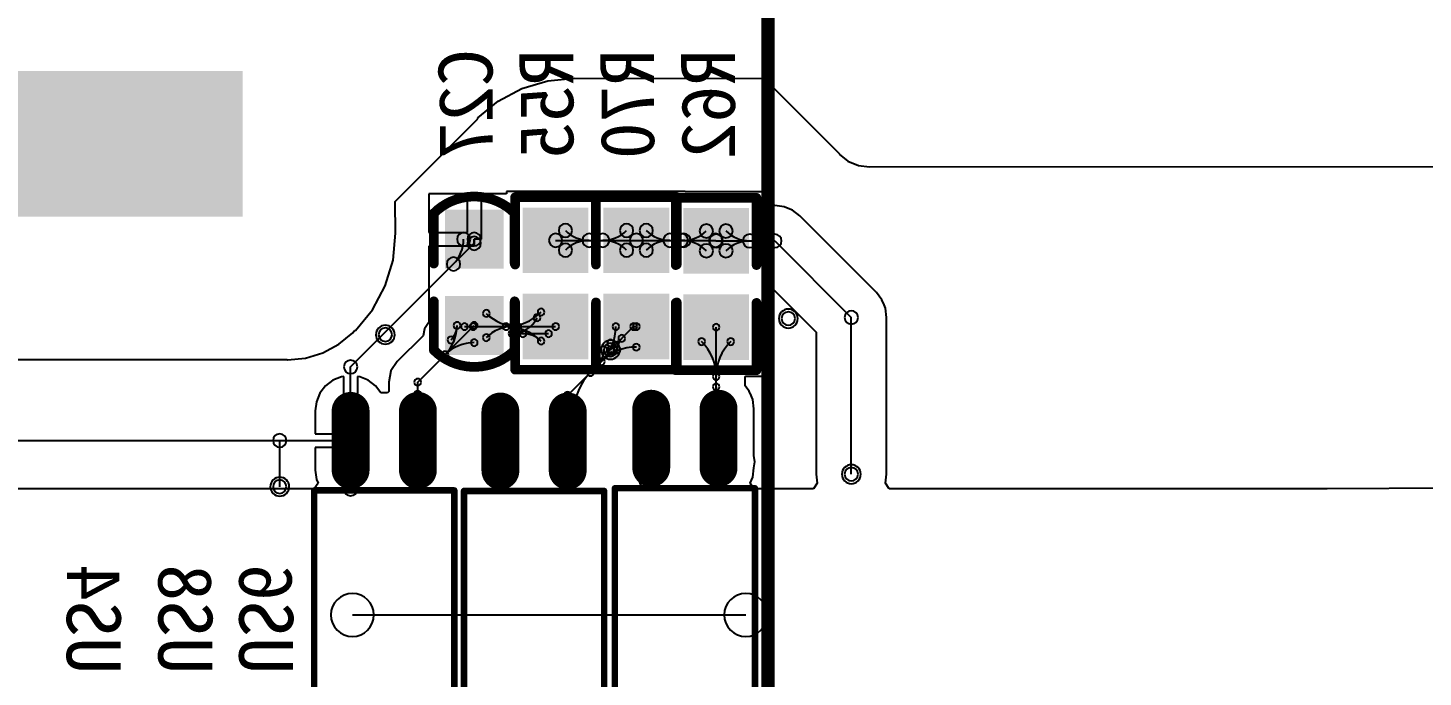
# Model space of a CAD drawing. Header units: inches. Extents: x 32166 to 66782, y 2386 to 7162.
# Drawn here: x 33496.3 to 33612.8, y 2953.4 to 3007.6 of the extents above; entities that cross this region are included whole.
import ezdxf

# ---------------------------------------------------------------- set-up
doc = ezdxf.new("R2010")
doc.units = ezdxf.units.IN
doc.header["$LTSCALE"] = 0.64311
doc.header["$MEASUREMENT"] = 0
for name, color, linetype in [('BOTTOMLAYER', 5, 'CONTINUOUS'), ('BOTTOMOVERLAY', 54, 'CONTINUOUS'), ('BOTTOMPASTE', 16, 'CONTINUOUS'), ('BOTTOMSOLDER', 6, 'CONTINUOUS'), ('KEEPOUTLAYER', 6, 'CONTINUOUS'), ('MULTILAYER', 9, 'CONTINUOUS')]:
    doc.layers.add(name, color=color, linetype=linetype)
doc.styles.get("Standard").update_dxf_attribs({"font": 'txt', "width": 0.8})

msp = doc.modelspace()

# ---------------------------------------------------------------- linework, layer by layer
at = {"layer": 'BOTTOMLAYER'}
for p, q in [((33537.57, 3002.51), (33539.72, 3003.16)), ((33539.72, 3003.16), (33541.96, 3003.38)), ((33541.96, 3003.38), (33557.79, 3003.33)), ((33557.79, 3003.33), (33564.08, 2997.04)), ((33535.58, 3001.45), (33537.57, 3002.51)), ((33533.88, 3000.06), (33535.58, 3001.45)), ((33526.97, 2993.07), (33533.88, 2999.98)), ((33533.88, 2999.98), (33533.88, 3000.06)), ((33533.88, 2999.98), (33533.88, 2999.98)), ((33564.08, 2997.04), (33564.06, 2997.02)), ((33564.06, 2997.02), (33564.8, 2996.45)), ((33564.8, 2996.45), (33565.68, 2996.09)), ((33565.68, 2996.09), (33566.61, 2995.96)), ((33566.61, 2995.96), (33622.04, 2995.99)), ((33533.01, 2993.72), (33529.78, 2993.72)), ((33529.78, 2993.72), (33529.78, 2990.49)), ((33533.01, 2990.49), (33533.01, 2993.72)), ((33536.29, 2993.72), (33534.15, 2993.72)), ((33534.15, 2993.72), (33534.15, 2989.92)), ((33551.21, 2993.92), (33536.29, 2993.92)), ((33536.29, 2993.92), (33536.29, 2993.72)), ((33551.21, 2993.87), (33551.21, 2993.92)), ((33557.87, 2993.87), (33551.21, 2993.87)), ((33557.87, 2992.73), (33557.87, 2993.87)), ((33527.02, 2990.42), (33526.97, 2993.07)), ((33558.69, 2992.73), (33557.87, 2992.73)), ((33559.46, 2992.63), (33558.69, 2992.73)), ((33559.81, 2992.49), (33559.46, 2992.63)), ((33560.17, 2992.34), (33559.81, 2992.49)), ((33560.78, 2991.87), (33560.17, 2992.34)), ((33567.17, 2985.48), (33560.78, 2991.87)), ((33526.8, 2988.18), (33527.02, 2990.42)), ((33529.78, 2990.49), (33533.01, 2990.49)), ((33523.26, 2979.26), (33533.58, 2989.58)), ((33533.58, 2989.35), (33529.78, 2989.35)), ((33529.78, 2989.35), (33529.78, 2986.12)), ((33534.15, 2989.92), (33533.58, 2989.92)), ((33533.58, 2989.92), (33533.58, 2989.35)), ((33533.58, 2989.58), (33533.58, 2989.92)), ((33540.38, 2989.83), (33547.13, 2989.83)), ((33547.13, 2989.83), (33553.74, 2989.83)), ((33553.74, 2989.83), (33553.79, 2989.78)), ((33553.79, 2989.78), (33558.69, 2989.78)), ((33558.69, 2989.78), (33565.08, 2983.39)), ((33526.15, 2986.03), (33526.8, 2988.18)), ((33525.09, 2984.04), (33526.15, 2986.03)), ((33529.78, 2986.12), (33529.78, 2983)), ((33557.87, 2985.68), (33558.4, 2985.9)), ((33557.87, 2978.5), (33557.87, 2985.68)), ((33558.4, 2985.9), (33562.13, 2982.17)), ((33567.64, 2984.87), (33567.17, 2985.48)), ((33567.81, 2984.45), (33567.64, 2984.87)), ((33567.93, 2984.16), (33567.81, 2984.45)), ((33523.66, 2982.3), (33525.09, 2984.04)), ((33565.08, 2970.3), (33565.08, 2983.39)), ((33568.03, 2983.39), (33567.93, 2984.16)), ((33568.03, 2970.3), (33568.03, 2983.39)), ((33522.27, 2981.15), (33523.44, 2982.11)), ((33523.44, 2982.11), (33523.59, 2982.3)), ((33523.59, 2982.3), (33523.66, 2982.3)), ((33523.66, 2982.3), (33523.66, 2982.3)), ((33528.86, 2977.99), (33533.49, 2982.63)), ((33529.42, 2982.44), (33529.31, 2981.86)), ((33529.76, 2982.95), (33529.42, 2982.44)), ((33529.78, 2983), (33529.76, 2982.95)), ((33529.76, 2982.95), (33529.76, 2982.95)), ((33529.76, 2982.95), (33529.76, 2982.95)), ((33529.76, 2982.95), (33529.76, 2982.95)), ((33529.76, 2982.95), (33529.76, 2982.95)), ((33529.76, 2982.95), (33529.76, 2982.95)), ((33529.76, 2982.95), (33529.76, 2982.95)), ((33532.77, 2982.63), (33533.49, 2982.63)), ((33533.49, 2982.63), (33533.58, 2982.72)), ((33533.49, 2982.63), (33540.38, 2982.63)), ((33536.73, 2982.04), (33539.79, 2982.04)), ((33544.97, 2980.69), (33546.9, 2982.63)), ((33546.9, 2982.63), (33547.13, 2982.63)), ((33553.79, 2973.49), (33553.79, 2982.58)), ((33562.13, 2982.17), (33562.13, 2970.3)), ((33520.93, 2980.43), (33522.27, 2981.15)), ((33529.31, 2981.86), (33527.15, 2979.7)), ((33480.35, 2979.86), (33517.94, 2979.88)), ((33517.94, 2979.88), (33517.98, 2979.85)), ((33517.98, 2979.85), (33519.49, 2980)), ((33517.98, 2979.85), (33517.98, 2979.85)), ((33519.49, 2980), (33520.93, 2980.43)), ((33527.15, 2979.7), (33526.62, 2978.92)), ((33541.39, 2976.89), (33545.08, 2980.58)), ((33523.26, 2973.11), (33523.26, 2979.26)), ((33526.62, 2978.92), (33526.44, 2977.99)), ((33556.22, 2978.45), (33556.26, 2978.5)), ((33556.26, 2978.5), (33557.87, 2978.5)), ((33521.17, 2977.67), (33520.7, 2977.06)), ((33521.78, 2978.14), (33521.17, 2977.67)), ((33522.49, 2978.44), (33521.78, 2978.14)), ((33522.68, 2978.46), (33522.49, 2978.44)), ((33522.68, 2973.68), (33522.68, 2978.46)), ((33524.02, 2978.44), (33523.83, 2978.46)), ((33523.83, 2978.46), (33523.83, 2973.11)), ((33524.73, 2978.14), (33524.02, 2978.44)), ((33525.34, 2977.67), (33524.73, 2978.14)), ((33525.78, 2977.1), (33525.34, 2977.67)), ((33526.44, 2977.99), (33526.44, 2977.21)), ((33528.86, 2974.57), (33528.86, 2977.99)), ((33556.21, 2977.7), (33556.21, 2978.45)), ((33556.21, 2978.45), (33556.22, 2978.45)), ((33556.22, 2977.67), (33556.21, 2977.7)), ((33556.21, 2977.7), (33556.21, 2977.7)), ((33556.22, 2978.45), (33556.22, 2978.45)), ((33556.27, 2977.6), (33556.22, 2977.67)), ((33556.55, 2977.24), (33556.27, 2977.6)), ((33520.41, 2976.35), (33520.31, 2975.59)), ((33520.7, 2977.06), (33520.41, 2976.35)), ((33526.35, 2977.1), (33525.78, 2977.1)), ((33526.44, 2977.21), (33526.35, 2977.1)), ((33541.39, 2973.07), (33541.39, 2976.89)), ((33556.6, 2977.1), (33556.55, 2977.24)), ((33556.62, 2977.08), (33556.6, 2977.1)), ((33556.62, 2977.06), (33556.62, 2977.08)), ((33556.84, 2976.53), (33556.62, 2977.06)), ((33556.94, 2975.77), (33556.84, 2976.53)), ((33520.31, 2975.59), (33520.31, 2973.68)), ((33556.94, 2971.85), (33556.94, 2975.77)), ((33438.39, 2973.11), (33523.26, 2973.11)), ((33517.34, 2969.26), (33517.34, 2973.11)), ((33520.31, 2973.68), (33522.68, 2973.68)), ((33523.83, 2973.11), (33523.26, 2973.11)), ((33523.26, 2973.11), (33523.26, 2972.54)), ((33523.26, 2972.1), (33523.26, 2973.11)), ((33523.26, 2969.06), (33523.26, 2973.11)), ((33541.39, 2969.83), (33541.39, 2973.07)), ((33548.37, 2971.33), (33548.37, 2973.29)), ((33523.26, 2972.54), (33520.31, 2972.54)), ((33520.31, 2972.54), (33520.31, 2970.64)), ((33557.01, 2971.33), (33556.94, 2971.85)), ((33520.31, 2970.64), (33520.41, 2969.87)), ((33556.84, 2970.05), (33556.94, 2970.82)), ((33556.94, 2970.82), (33557.01, 2971.33)), ((33556.94, 2970.82), (33556.94, 2970.82)), ((33520.54, 2969.56), (33520.22, 2969.08)), ((33520.41, 2969.87), (33520.54, 2969.56)), ((33541.39, 2969.83), (33541.46, 2969.76)), ((33556.64, 2969.56), (33556.84, 2970.05)), ((33556.95, 2969.08), (33556.64, 2969.56)), ((33562.23, 2969.54), (33561.93, 2969.08)), ((33562.13, 2970.3), (33562.23, 2969.54)), ((33567.93, 2969.54), (33568.03, 2970.3)), ((33568.23, 2969.08), (33567.93, 2969.54)), ((33520.22, 2969.08), (33406.42, 2969.08)), ((33561.93, 2969.08), (33556.95, 2969.08)), ((33604.82, 2969.08), (33568.23, 2969.08)), ((33615.16, 2969.14), (33604.82, 2969.08))]:
    msp.add_line(p, q, dxfattribs=at)
at = {"layer": 'BOTTOMLAYER', "const_width": 2.25}
for points in [[(33523.26, 2975.59), (33523.26, 2970.64)], [(33528.88, 2975.59), (33528.88, 2970.64)], [(33535.77, 2975.54), (33535.77, 2970.59)], [(33541.39, 2975.54), (33541.39, 2970.59)], [(33548.37, 2975.77), (33548.37, 2970.82)], [(33553.99, 2975.77), (33553.99, 2970.82)]]:
    msp.add_lwpolyline(points, dxfattribs=at)
at = {"layer": 'BOTTOMLAYER', "const_width": 1.12}
for points in [[(33523.26, 2975.02, 1), (33523.26, 2976.15, 1)], [(33528.88, 2975.02, 1), (33528.88, 2976.15, 1)], [(33535.77, 2974.98, 1), (33535.77, 2976.1, 1)], [(33541.39, 2974.98, 1), (33541.39, 2976.1, 1)], [(33548.37, 2975.2, 1), (33548.37, 2976.33, 1)], [(33553.99, 2975.2, 1), (33553.99, 2976.33, 1)], [(33523.26, 2970.07, 1), (33523.26, 2971.2, 1)], [(33528.88, 2970.07, 1), (33528.88, 2971.2, 1)], [(33535.77, 2970.03, 1), (33535.77, 2971.15, 1)], [(33541.39, 2970.03, 1), (33541.39, 2971.15, 1)], [(33548.37, 2970.25, 1), (33548.37, 2971.38, 1)], [(33553.99, 2970.25, 1), (33553.99, 2971.38, 1)]]:
    msp.add_lwpolyline(points, format="xyb", close=True, dxfattribs=at)
at = {"layer": 'BOTTOMLAYER'}
for centre, radius, start, end in [((33532.71, 2989.92), 0.562, 0, 180), ((33532.71, 2989.92), 0.562, 0, 180), ((33532.71, 2989.92), 0.562, 0, 180), ((33533.58, 2989.92), 0.562, 0, 180), ((33533.58, 2989.58), 0.562, 0, 180), ((33533.58, 2989.58), 0.562, 0, 180), ((33540.38, 2989.83), 0.562, 0, 180), ((33541.2, 2990.65), 0.562, 0, 180), ((33541.2, 2990.65), 0.562, 0, 180), ((33541.2, 2990.65), 0.562, 0, 180), ((33541.2, 2990.65), 0.562, 180, 0), ((33541.2, 2990.65), 0.562, 180, 0), ((33541.2, 2990.65), 0.562, 180, 0), ((33543.18, 2992.63), 2.8, 225.0002, 270.0002), ((33543.18, 2992.63), 2.8, 225.0002, 270.0002), ((33543.18, 2992.63), 2.8, 225.0002, 270.0002), ((33543.18, 2989.83), 0.562, 0, 180), ((33543.18, 2989.83), 0.562, 0, 180), ((33543.18, 2989.83), 0.562, 0, 180), ((33543.18, 2989.83), 0.562, 0, 180), ((33543.18, 2989.83), 0.562, 0, 180), ((33543.18, 2989.83), 0.562, 0, 180), ((33544.32, 2989.83), 0.562, 0, 180), ((33544.32, 2989.83), 0.562, 0, 180), ((33544.32, 2989.83), 0.562, 0, 180), ((33544.32, 2989.83), 0.562, 0, 180), ((33544.32, 2989.83), 0.562, 0, 180), ((33544.32, 2989.83), 0.562, 0, 180), ((33544.32, 2992.63), 2.8, 269.9998, 314.9998), ((33544.32, 2992.63), 2.8, 269.9998, 314.9998), ((33544.32, 2992.63), 2.8, 269.9998, 314.9998), ((33546.31, 2990.65), 0.562, 0, 180), ((33546.31, 2990.65), 0.562, 0, 180), ((33546.31, 2990.65), 0.562, 0, 180), ((33546.31, 2990.65), 0.562, 180, 0), ((33546.31, 2990.65), 0.562, 180, 0), ((33546.31, 2990.65), 0.562, 180, 0), ((33547.13, 2989.83), 0.562, 0, 180), ((33547.13, 2989.83), 0.562, 0, 180), ((33547.95, 2990.65), 0.562, 0, 180), ((33547.95, 2990.65), 0.562, 0, 180), ((33547.95, 2990.65), 0.562, 0, 180), ((33547.95, 2990.65), 0.562, 180, 0), ((33547.95, 2990.65), 0.562, 180, 0), ((33547.95, 2990.65), 0.562, 180, 0), ((33549.93, 2992.63), 2.8, 225.0002, 270.0002), ((33549.93, 2992.63), 2.8, 225.0002, 270.0002), ((33549.93, 2992.63), 2.8, 225.0002, 270.0002), ((33549.93, 2989.83), 0.562, 0, 180), ((33549.93, 2989.83), 0.562, 0, 180), ((33549.93, 2989.83), 0.562, 0, 180), ((33549.93, 2989.83), 0.562, 0, 180), ((33549.93, 2989.83), 0.562, 0, 180), ((33549.93, 2989.83), 0.562, 0, 180), ((33550.88, 2989.83), 0.562, 0, 180), ((33550.88, 2989.83), 0.562, 0, 180), ((33550.88, 2989.83), 0.562, 0, 180), ((33551.09, 2989.83), 0.562, 0, 180), ((33551.09, 2989.83), 0.562, 0, 180), ((33551.09, 2989.83), 0.562, 0, 180), ((33551.09, 2992.48), 2.65, 269.9998, 314.9998), ((33551.09, 2992.48), 2.65, 269.9998, 314.9998), ((33551.09, 2992.48), 2.65, 269.9998, 314.9998), ((33552.97, 2990.61), 0.562, 0, 180), ((33552.97, 2990.61), 0.562, 0, 180), ((33552.97, 2990.61), 0.562, 0, 180), ((33552.97, 2990.61), 0.562, 180, 0), ((33552.97, 2990.61), 0.562, 180, 0), ((33552.97, 2990.61), 0.562, 180, 0), ((33553.74, 2989.83), 0.562, 0, 180), ((33553.74, 2989.83), 0.562, 0, 180), ((33553.79, 2989.78), 0.562, 0, 180), ((33553.79, 2989.78), 0.562, 0, 180), ((33554.61, 2990.61), 0.562, 0, 180), ((33554.61, 2990.61), 0.562, 0, 180), ((33554.61, 2990.61), 0.562, 180, 0), ((33554.61, 2990.61), 0.562, 180, 0), ((33556.59, 2992.59), 2.8, 225.0002, 270.0002), ((33556.59, 2992.59), 2.8, 225.0002, 270.0002), ((33556.59, 2989.78), 0.562, 0, 180), ((33556.59, 2989.78), 0.562, 0, 180), ((33556.59, 2989.78), 0.562, 0, 180), ((33556.59, 2989.78), 0.562, 0, 180), ((33558.69, 2989.78), 0.562, 0, 180), ((33558.69, 2989.78), 0.562, 0, 180), ((33529.78, 2989.92), 2.92, 314.9998, 359.9998), ((33529.78, 2989.92), 2.92, 314.9998, 359.9998), ((33529.78, 2989.92), 2.92, 314.9998, 359.9998), ((33532.71, 2989.92), 0.562, 180, 0), ((33532.71, 2989.92), 0.562, 180, 0), ((33532.71, 2989.92), 0.562, 180, 0), ((33533.58, 2989.92), 0.562, 180, 0), ((33533.58, 2989.58), 0.562, 180, 0), ((33533.58, 2989.58), 0.562, 180, 0), ((33540.38, 2989.83), 0.562, 180, 0), ((33541.2, 2989.01), 0.562, 0, 180), ((33541.2, 2989.01), 0.562, 0, 180), ((33541.2, 2989.01), 0.562, 0, 180), ((33541.2, 2989.01), 0.562, 180, 0), ((33541.2, 2989.01), 0.562, 180, 0), ((33541.2, 2989.01), 0.562, 180, 0), ((33543.18, 2987.03), 2.8, 89.9998, 134.9998), ((33543.18, 2987.03), 2.8, 89.9998, 134.9998), ((33543.18, 2987.03), 2.8, 89.9998, 134.9998), ((33543.18, 2989.83), 0.562, 180, 0), ((33543.18, 2989.83), 0.562, 180, 0), ((33543.18, 2989.83), 0.562, 180, 0), ((33543.18, 2989.83), 0.562, 180, 0), ((33543.18, 2989.83), 0.562, 180, 0), ((33543.18, 2989.83), 0.562, 180, 0), ((33544.32, 2989.83), 0.562, 180, 0), ((33544.32, 2989.83), 0.562, 180, 0), ((33544.32, 2989.83), 0.562, 180, 0), ((33544.32, 2989.83), 0.562, 180, 0), ((33544.32, 2989.83), 0.562, 180, 0), ((33544.32, 2989.83), 0.562, 180, 0), ((33544.32, 2987.03), 2.8, 45.0002, 90.0002), ((33544.32, 2987.03), 2.8, 45.0002, 90.0002), ((33544.32, 2987.03), 2.8, 45.0002, 90.0002), ((33546.31, 2989.01), 0.562, 0, 180), ((33546.31, 2989.01), 0.562, 0, 180), ((33546.31, 2989.01), 0.562, 0, 180), ((33546.31, 2989.01), 0.562, 180, 0), ((33546.31, 2989.01), 0.562, 180, 0), ((33546.31, 2989.01), 0.562, 180, 0), ((33547.13, 2989.83), 0.562, 180, 0), ((33547.13, 2989.83), 0.562, 180, 0), ((33547.95, 2989.01), 0.562, 0, 180), ((33547.95, 2989.01), 0.562, 0, 180), ((33547.95, 2989.01), 0.562, 0, 180), ((33547.95, 2989.01), 0.562, 180, 0), ((33547.95, 2989.01), 0.562, 180, 0), ((33547.95, 2989.01), 0.562, 180, 0), ((33549.93, 2987.03), 2.8, 89.9998, 134.9998), ((33549.93, 2987.03), 2.8, 89.9998, 134.9998), ((33549.93, 2987.03), 2.8, 89.9998, 134.9998), ((33549.93, 2989.83), 0.562, 180, 0), ((33549.93, 2989.83), 0.562, 180, 0), ((33549.93, 2989.83), 0.562, 180, 0), ((33549.93, 2989.83), 0.562, 180, 0), ((33549.93, 2989.83), 0.562, 180, 0), ((33549.93, 2989.83), 0.562, 180, 0), ((33550.88, 2989.83), 0.562, 180, 0), ((33550.88, 2989.83), 0.562, 180, 0), ((33550.88, 2989.83), 0.562, 180, 0), ((33551.09, 2989.83), 0.562, 180, 0), ((33551.09, 2989.83), 0.562, 180, 0), ((33551.09, 2989.83), 0.562, 180, 0), ((33550.88, 2986.87), 2.96, 44.9998, 89.9998), ((33550.88, 2986.87), 2.96, 44.9998, 89.9998), ((33550.88, 2986.87), 2.96, 44.9998, 89.9998), ((33552.97, 2988.96), 0.562, 0, 180), ((33552.97, 2988.96), 0.562, 0, 180), ((33552.97, 2988.96), 0.562, 0, 180), ((33552.97, 2988.96), 0.562, 180, 0), ((33552.97, 2988.96), 0.562, 180, 0), ((33552.97, 2988.96), 0.562, 180, 0), ((33553.74, 2989.83), 0.562, 180, 0), ((33553.74, 2989.83), 0.562, 180, 0), ((33553.79, 2989.78), 0.562, 180, 0), ((33553.79, 2989.78), 0.562, 180, 0), ((33554.61, 2988.96), 0.562, 0, 180), ((33554.61, 2988.96), 0.562, 0, 180), ((33554.61, 2988.96), 0.562, 180, 0), ((33554.61, 2988.96), 0.562, 180, 0), ((33556.59, 2986.98), 2.8, 89.9998, 134.9998), ((33556.59, 2986.98), 2.8, 89.9998, 134.9998), ((33556.59, 2989.78), 0.562, 180, 0), ((33556.59, 2989.78), 0.562, 180, 0), ((33556.59, 2989.78), 0.562, 180, 0), ((33556.59, 2989.78), 0.562, 180, 0), ((33558.69, 2989.78), 0.562, 180, 0), ((33558.69, 2989.78), 0.562, 180, 0), ((33531.85, 2987.85), 0.562, 0, 180), ((33531.85, 2987.85), 0.562, 0, 180), ((33531.85, 2987.85), 0.562, 0, 180), ((33531.85, 2987.85), 0.562, 180, 0), ((33531.85, 2987.85), 0.562, 180, 0), ((33531.85, 2987.85), 0.562, 180, 0), ((33534.59, 2983.73), 0.286, 0, 180), ((33534.59, 2983.73), 0.286, 0, 180), ((33534.59, 2983.73), 0.286, 0, 180), ((33534.59, 2983.73), 0.286, 180, 0), ((33534.59, 2983.73), 0.286, 180, 0), ((33534.59, 2983.73), 0.286, 180, 0), ((33537.25, 2986.39), 3.76, 225.0001, 270.0001), ((33537.25, 2986.39), 3.76, 225.0001, 270.0001), ((33537.25, 2986.39), 3.76, 225.0001, 270.0001), ((33536.24, 2986.77), 4.14, 270, 315), ((33536.24, 2986.77), 4.14, 270, 315), ((33536.24, 2986.77), 4.14, 270, 315), ((33536.73, 2984.37), 2.33, 270.0001, 334.4751), ((33536.73, 2984.37), 2.33, 270.0001, 334.4751), ((33536.73, 2984.37), 2.33, 270.0001, 334.4751), ((33538.83, 2983.37), 0.286, 0, 180), ((33538.83, 2983.37), 0.286, 0, 180), ((33538.83, 2983.37), 0.286, 0, 180), ((33538.83, 2983.37), 0.286, 180, 0), ((33538.83, 2983.37), 0.286, 180, 0), ((33538.83, 2983.37), 0.286, 180, 0), ((33539.17, 2983.84), 0.286, 0, 180), ((33539.17, 2983.84), 0.286, 0, 180), ((33539.17, 2983.84), 0.286, 0, 180), ((33539.17, 2983.84), 0.286, 180, 0), ((33539.17, 2983.84), 0.286, 180, 0), ((33539.17, 2983.84), 0.286, 180, 0), ((33559.82, 2983.3), 0.562, 0, 180), ((33559.82, 2983.3), 0.562, 180, 0), ((33565.08, 2983.39), 0.562, 0, 180), ((33565.08, 2983.39), 0.562, 0, 180), ((33565.08, 2983.39), 0.562, 180, 0), ((33565.08, 2983.39), 0.562, 180, 0), ((33526.16, 2981.95), 0.562, 0, 180), ((33528.7, 2982.72), 3.45, 315.0001, 0.0001), ((33528.7, 2982.72), 3.45, 315.0001, 0.0001), ((33530.44, 2982.72), 1.71, 315.0001, 0.0001), ((33532.15, 2982.72), 0.286, 0, 180), ((33532.15, 2982.72), 0.286, 0, 180), ((33532.15, 2982.72), 0.286, 0, 180), ((33532.15, 2982.72), 0.286, 180, 0), ((33532.15, 2982.72), 0.286, 180, 0), ((33532.15, 2982.72), 0.286, 180, 0), ((33532.77, 2982.63), 0.286, 0, 180), ((33532.77, 2982.63), 0.286, 180, 0), ((33533.49, 2982.63), 0.286, 0, 180), ((33533.49, 2982.63), 0.286, 0, 180), ((33533.49, 2982.63), 0.286, 0, 180), ((33533.49, 2982.63), 0.286, 0, 180), ((33533.49, 2982.63), 0.286, 180, 0), ((33533.49, 2982.63), 0.286, 180, 0), ((33533.49, 2982.63), 0.286, 180, 0), ((33533.49, 2982.63), 0.286, 180, 0), ((33533.58, 2982.72), 0.286, 0, 180), ((33533.58, 2982.72), 0.286, 180, 0), ((33534.59, 2981.71), 0.286, 0, 180), ((33534.59, 2981.71), 0.286, 0, 180), ((33534.59, 2981.71), 0.286, 0, 180), ((33536.81, 2979.49), 3.14, 89.9999, 134.9999), ((33536.81, 2979.49), 3.14, 89.9999, 134.9999), ((33536.81, 2979.49), 3.14, 89.9999, 134.9999), ((33536.24, 2982.63), 0.286, 0, 180), ((33536.24, 2982.63), 0.286, 0, 180), ((33536.24, 2982.63), 0.286, 0, 180), ((33536.24, 2982.63), 0.286, 0, 180), ((33536.24, 2982.63), 0.286, 0, 180), ((33536.24, 2982.63), 0.286, 0, 180), ((33536.24, 2982.63), 0.286, 180, 0), ((33536.24, 2982.63), 0.286, 180, 0), ((33536.24, 2982.63), 0.286, 180, 0), ((33536.24, 2982.63), 0.286, 180, 0), ((33536.24, 2982.63), 0.286, 180, 0), ((33536.24, 2982.63), 0.286, 180, 0), ((33536.24, 2978.49), 4.14, 45, 90), ((33536.24, 2978.49), 4.14, 45, 90), ((33536.24, 2978.49), 4.14, 45, 90), ((33536.73, 2982.04), 0.286, 0, 180), ((33536.73, 2982.04), 0.286, 0, 180), ((33536.73, 2982.04), 0.286, 0, 180), ((33536.73, 2982.04), 0.286, 0, 180), ((33536.73, 2982.04), 0.286, 180, 0), ((33536.73, 2982.04), 0.286, 180, 0), ((33536.73, 2982.04), 0.286, 180, 0), ((33536.73, 2982.04), 0.286, 180, 0), ((33536.81, 2982.63), 0.286, 0, 180), ((33536.81, 2982.63), 0.286, 0, 180), ((33536.81, 2982.63), 0.286, 0, 180), ((33536.81, 2982.63), 0.286, 180, 0), ((33536.81, 2982.63), 0.286, 180, 0), ((33536.81, 2982.63), 0.286, 180, 0), ((33537.25, 2982.63), 0.286, 0, 180), ((33537.25, 2982.63), 0.286, 0, 180), ((33537.25, 2982.63), 0.286, 0, 180), ((33537.25, 2982.63), 0.286, 180, 0), ((33537.25, 2982.63), 0.286, 180, 0), ((33537.25, 2982.63), 0.286, 180, 0), ((33537.65, 2982.04), 0.286, 0, 180), ((33537.65, 2982.04), 0.286, 0, 180), ((33537.65, 2982.04), 0.286, 0, 180), ((33537.65, 2982.04), 0.286, 180, 0), ((33537.65, 2982.04), 0.286, 180, 0), ((33537.65, 2982.04), 0.286, 180, 0), ((33537.65, 2979.9), 2.14, 45, 90), ((33537.65, 2979.9), 2.14, 45, 90), ((33537.65, 2979.9), 2.14, 45, 90), ((33539.79, 2982.04), 0.286, 0, 180), ((33539.79, 2982.04), 0.286, 180, 0), ((33540.38, 2982.63), 0.286, 0, 180), ((33540.38, 2982.63), 0.286, 180, 0), ((33541.27, 2982.63), 4.14, 315, 0), ((33541.27, 2982.63), 4.14, 315, 0), ((33541.27, 2982.63), 4.14, 315, 0), ((33545.41, 2982.63), 0.286, 0, 180), ((33545.41, 2982.63), 0.286, 0, 180), ((33545.41, 2982.63), 0.286, 0, 180), ((33545.41, 2982.63), 0.286, 180, 0), ((33545.41, 2982.63), 0.286, 180, 0), ((33545.41, 2982.63), 0.286, 180, 0), ((33546.9, 2982.63), 0.286, 0, 180), ((33546.9, 2982.63), 0.286, 0, 180), ((33546.9, 2982.63), 0.286, 180, 0), ((33546.9, 2982.63), 0.286, 180, 0), ((33547.13, 2982.63), 0.286, 0, 180), ((33547.13, 2982.63), 0.286, 180, 0), ((33553.79, 2982.58), 0.286, 0, 180), ((33553.79, 2982.58), 0.286, 180, 0), ((33526.16, 2981.95), 0.562, 180, 0), ((33533.58, 2977.84), 3.45, 89.9999, 134.9999), ((33533.58, 2977.84), 3.45, 89.9999, 134.9999), ((33531.65, 2981.51), 0.286, 0, 180), ((33531.65, 2981.51), 0.286, 180, 0), ((33533.58, 2981.29), 0.286, 0, 180), ((33533.58, 2981.29), 0.286, 0, 180), ((33533.58, 2981.29), 0.286, 180, 0), ((33533.58, 2981.29), 0.286, 180, 0), ((33534.59, 2981.71), 0.286, 180, 0), ((33534.59, 2981.71), 0.286, 180, 0), ((33534.59, 2981.71), 0.286, 180, 0), ((33539.17, 2981.42), 0.286, 0, 180), ((33539.17, 2981.42), 0.286, 0, 180), ((33539.17, 2981.42), 0.286, 0, 180), ((33539.17, 2981.42), 0.286, 0, 180), ((33539.17, 2981.42), 0.286, 0, 180), ((33539.17, 2981.42), 0.286, 0, 180), ((33539.17, 2981.42), 0.286, 180, 0), ((33539.17, 2981.42), 0.286, 180, 0), ((33539.17, 2981.42), 0.286, 180, 0), ((33539.17, 2981.42), 0.286, 180, 0), ((33539.17, 2981.42), 0.286, 180, 0), ((33539.17, 2981.42), 0.286, 180, 0), ((33544.41, 2980.69), 0.286, 0, 180), ((33547.13, 2976.78), 4.14, 90, 135), ((33547.13, 2976.78), 4.14, 90, 135), ((33547.13, 2976.78), 4.14, 90, 135), ((33544.97, 2980.69), 0.562, 0, 180), ((33544.97, 2981.25), 0.286, 0, 180), ((33544.97, 2981.25), 0.286, 180, 0), ((33544.97, 2980.69), 0.286, 0, 180), ((33545.08, 2980.58), 0.286, 0, 180), ((33544.97, 2982.58), 1.34, 270.0004, 315.0004), ((33545.52, 2980.69), 0.286, 0, 180), ((33546.86, 2980.69), 1.34, 134.9996, 179.9996), ((33545.91, 2981.64), 0.286, 0, 180), ((33545.91, 2981.64), 0.286, 0, 180), ((33545.91, 2981.64), 0.286, 180, 0), ((33545.91, 2981.64), 0.286, 180, 0), ((33547.13, 2980.91), 0.286, 0, 180), ((33547.13, 2980.91), 0.286, 0, 180), ((33547.13, 2980.91), 0.286, 0, 180), ((33547.13, 2980.91), 0.286, 180, 0), ((33547.13, 2980.91), 0.286, 180, 0), ((33547.13, 2980.91), 0.286, 180, 0), ((33552.58, 2981.37), 0.286, 0, 180), ((33552.58, 2981.37), 0.286, 0, 180), ((33552.58, 2981.37), 0.286, 180, 0), ((33552.58, 2981.37), 0.286, 180, 0), ((33549.65, 2978.45), 4.14, 360, 45), ((33549.65, 2978.45), 4.14, 360, 45), ((33557.93, 2978.45), 4.14, 135, 180), ((33557.93, 2978.45), 4.14, 135, 180), ((33555, 2981.37), 0.286, 0, 180), ((33555, 2981.37), 0.286, 0, 180), ((33555, 2981.37), 0.286, 180, 0), ((33555, 2981.37), 0.286, 180, 0), ((33523.26, 2979.26), 0.562, 0, 180), ((33523.26, 2979.26), 0.562, 0, 180), ((33531.14, 2980.28), 0.286, 0, 180), ((33531.14, 2980.28), 0.286, 0, 180), ((33531.14, 2980.28), 0.286, 0, 180), ((33531.14, 2980.28), 0.286, 0, 180), ((33531.14, 2980.28), 0.286, 180, 0), ((33531.14, 2980.28), 0.286, 180, 0), ((33531.14, 2980.28), 0.286, 180, 0), ((33531.14, 2980.28), 0.286, 180, 0), ((33543.86, 2979.36), 0.286, 0, 180), ((33542.53, 2980.69), 1.88, 314.9998, 359.9998), ((33544.2, 2979.7), 0.286, 0, 180), ((33544.2, 2979.7), 0.286, 0, 180), ((33544.2, 2979.7), 0.286, 0, 180), ((33544.2, 2979.7), 0.286, 0, 180), ((33544.2, 2979.7), 0.286, 0, 180), ((33544.2, 2979.7), 0.286, 0, 180), ((33544.2, 2979.7), 0.286, 180, 0), ((33544.2, 2979.7), 0.286, 180, 0), ((33544.2, 2979.7), 0.286, 180, 0), ((33544.2, 2979.7), 0.286, 180, 0), ((33544.2, 2979.7), 0.286, 180, 0), ((33544.2, 2979.7), 0.286, 180, 0), ((33544.41, 2980.69), 0.286, 180, 0), ((33544.97, 2980.69), 0.562, 180, 0), ((33544.97, 2980.69), 0.286, 180, 0), ((33545.08, 2980.58), 0.286, 180, 0), ((33545.52, 2980.69), 0.286, 180, 0), ((33523.26, 2979.26), 0.562, 180, 0), ((33523.26, 2979.26), 0.562, 180, 0), ((33546.54, 2975.54), 4.6, 135.0001, 180.0001), ((33546.54, 2975.54), 4.6, 135.0001, 180.0001), ((33546.54, 2975.54), 4.6, 135.0001, 180.0001), ((33543.29, 2978.79), 0.286, 0, 180), ((33543.29, 2978.79), 0.286, 0, 180), ((33543.29, 2978.79), 0.286, 0, 180), ((33543.29, 2978.79), 0.286, 180, 0), ((33543.29, 2978.79), 0.286, 180, 0), ((33543.29, 2978.79), 0.286, 180, 0), ((33543.86, 2979.36), 0.286, 180, 0), ((33553.79, 2978.45), 0.286, 0, 180), ((33553.79, 2978.45), 0.286, 0, 180), ((33553.79, 2978.45), 0.286, 0, 180), ((33553.79, 2978.45), 0.286, 0, 180), ((33528.86, 2977.99), 0.286, 0, 180), ((33528.86, 2977.99), 0.286, 0, 180), ((33528.86, 2977.99), 0.286, 180, 0), ((33528.86, 2977.99), 0.286, 180, 0), ((33553.79, 2978.45), 0.286, 180, 0), ((33553.79, 2978.45), 0.286, 180, 0), ((33553.79, 2978.45), 0.286, 180, 0), ((33553.79, 2978.45), 0.286, 180, 0), ((33553.79, 2977.59), 0.286, 0, 180), ((33553.79, 2977.59), 0.286, 0, 180), ((33553.79, 2977.59), 0.286, 180, 0), ((33553.79, 2977.59), 0.286, 180, 0), ((33555.82, 2977.59), 2.03, 179.9997, 224.9997), ((33555.82, 2977.59), 2.03, 179.9997, 224.9997), ((33528.49, 2975.98), 0.286, 0, 180), ((33528.49, 2975.98), 0.286, 0, 180), ((33528.49, 2975.98), 0.286, 0, 180), ((33527.54, 2976.92), 1.34, 314.9996, 359.9996), ((33527.6, 2976.86), 1.25, 314.9998, 359.9998), ((33527.6, 2976.86), 1.25, 314.9998, 359.9998), ((33528.86, 2976.98), 0.286, 0, 180), ((33528.86, 2976.98), 0.286, 0, 180), ((33528.86, 2976.86), 0.286, 0, 180), ((33528.86, 2976.86), 0.286, 0, 180), ((33528.86, 2976.98), 0.286, 180, 0), ((33528.86, 2976.98), 0.286, 180, 0), ((33528.86, 2976.86), 0.286, 180, 0), ((33528.86, 2976.86), 0.286, 180, 0), ((33528.88, 2976.92), 0.286, 0, 180), ((33528.88, 2976.92), 0.286, 0, 180), ((33528.88, 2976.92), 0.286, 180, 0), ((33528.88, 2976.92), 0.286, 180, 0), ((33530.28, 2976.98), 1.42, 180.0003, 225.0003), ((33530.28, 2976.98), 1.42, 180.0003, 225.0003), ((33530.22, 2976.92), 1.34, 180.0004, 225.0004), ((33529.27, 2975.98), 0.286, 0, 180), ((33529.27, 2975.98), 0.286, 0, 180), ((33529.27, 2975.98), 0.286, 0, 180), ((33542.64, 2975.54), 1.84, 134.9997, 179.9997), ((33542.64, 2975.54), 1.84, 134.9997, 179.9997), ((33542.64, 2975.54), 1.84, 134.9997, 179.9997), ((33541.34, 2976.84), 0.286, 0, 180), ((33541.34, 2976.84), 0.286, 0, 180), ((33541.34, 2976.84), 0.286, 0, 180), ((33541.34, 2976.84), 0.286, 180, 0), ((33541.34, 2976.84), 0.286, 180, 0), ((33541.34, 2976.84), 0.286, 180, 0), ((33541.39, 2976.89), 0.286, 0, 180), ((33541.39, 2976.89), 0.286, 0, 180), ((33541.39, 2976.89), 0.286, 180, 0), ((33541.39, 2976.89), 0.286, 180, 0), ((33554.38, 2976.16), 0.286, 0, 180), ((33554.38, 2976.16), 0.286, 0, 180), ((33554.38, 2976.16), 0.286, 180, 0), ((33554.38, 2976.16), 0.286, 180, 0), ((33528.49, 2975.98), 0.286, 180, 0), ((33528.49, 2975.98), 0.286, 180, 0), ((33528.49, 2975.98), 0.286, 180, 0), ((33528.86, 2974.74), 0.286, 0, 180), ((33528.86, 2974.74), 0.286, 0, 180), ((33528.86, 2974.74), 0.286, 0, 180), ((33528.86, 2974.74), 0.286, 0, 180), ((33529.27, 2975.98), 0.286, 180, 0), ((33529.27, 2975.98), 0.286, 180, 0), ((33529.27, 2975.98), 0.286, 180, 0), ((33540.8, 2975.54), 0.286, 0, 180), ((33540.8, 2975.54), 0.286, 0, 180), ((33540.8, 2975.54), 0.286, 0, 180), ((33540.8, 2975.54), 0.286, 180, 0), ((33540.8, 2975.54), 0.286, 180, 0), ((33540.8, 2975.54), 0.286, 180, 0), ((33541.94, 2975.54), 0.286, 0, 180), ((33541.94, 2975.54), 0.286, 0, 180), ((33541.94, 2975.54), 0.286, 0, 180), ((33541.94, 2975.54), 0.286, 180, 0), ((33541.94, 2975.54), 0.286, 180, 0), ((33541.94, 2975.54), 0.286, 180, 0), ((33528.46, 2973.8), 0.286, 0, 180), ((33528.46, 2973.8), 0.286, 0, 180), ((33528.86, 2973.4), 0.562, 0, 180), ((33527.52, 2974.74), 1.34, 314.9996, 359.9996), ((33527.52, 2974.74), 1.34, 314.9996, 359.9996), ((33528.86, 2974.57), 0.286, 0, 180), ((33528.86, 2974.74), 0.286, 180, 0), ((33528.86, 2974.74), 0.286, 180, 0), ((33528.86, 2974.74), 0.286, 180, 0), ((33528.86, 2974.74), 0.286, 180, 0), ((33528.86, 2974.57), 0.286, 180, 0), ((33530.19, 2974.74), 1.34, 180.0004, 225.0004), ((33530.19, 2974.74), 1.34, 180.0004, 225.0004), ((33529.25, 2973.8), 0.286, 0, 180), ((33529.25, 2973.8), 0.286, 0, 180), ((33517.34, 2973.11), 0.562, 0, 180), ((33517.34, 2973.11), 0.562, 180, 0), ((33523.26, 2973.11), 0.562, 0, 180), ((33523.26, 2973.11), 0.562, 0, 180), ((33523.26, 2973.11), 0.562, 0, 180), ((33523.26, 2973.11), 0.562, 180, 0), ((33523.26, 2973.11), 0.562, 180, 0), ((33523.26, 2973.11), 0.562, 180, 0), ((33523.26, 2973.11), 0.286, 0, 180), ((33523.26, 2973.11), 0.286, 180, 0), ((33528.46, 2973.8), 0.286, 180, 0), ((33528.46, 2973.8), 0.286, 180, 0), ((33528.86, 2973.4), 0.562, 180, 0), ((33529.25, 2973.8), 0.286, 180, 0), ((33529.25, 2973.8), 0.286, 180, 0), ((33541.39, 2973.07), 0.286, 0, 180), ((33541.39, 2973.07), 0.286, 0, 180), ((33541.39, 2973.07), 0.286, 180, 0), ((33541.39, 2973.07), 0.286, 180, 0), ((33548.37, 2973.29), 0.286, 0, 180), ((33548.37, 2973.29), 0.286, 180, 0), ((33553.79, 2973.49), 0.286, 0, 180), ((33553.79, 2973.49), 0.286, 180, 0), ((33523.26, 2972.1), 0.286, 0, 180), ((33523.26, 2972.1), 0.286, 180, 0), ((33535.79, 2971.33), 0.562, 0, 180), ((33541.39, 2971.26), 0.286, 0, 180), ((33548.48, 2971.33), 0.562, 0, 180), ((33548.37, 2971.33), 0.286, 0, 180), ((33554.06, 2971.33), 0.562, 0, 180), ((33535.37, 2970.2), 0.286, 0, 180), ((33535.79, 2971.33), 0.562, 180, 0), ((33536.16, 2970.2), 0.286, 0, 180), ((33541.07, 2970.15), 0.286, 0, 180), ((33540.28, 2970.94), 1.11, 314.9997, 359.9997), ((33541.39, 2971.26), 0.286, 180, 0), ((33541.39, 2970.94), 0.286, 0, 180), ((33541.39, 2970.94), 0.286, 180, 0), ((33542.95, 2971.26), 1.56, 180.0002, 225.0002), ((33541.85, 2970.15), 0.286, 0, 180), ((33548.37, 2970.82), 0.562, 0, 180), ((33548.37, 2970.82), 0.562, 180, 0), ((33548.48, 2971.33), 0.562, 180, 0), ((33546.84, 2970.82), 1.52, 315.0003, 0.0003), ((33548.37, 2971.33), 0.286, 180, 0), ((33554.06, 2971.33), 0.562, 180, 0), ((33565.08, 2970.3), 0.562, 0, 180), ((33565.08, 2970.3), 0.562, 0, 180), ((33517.34, 2969.26), 0.562, 0, 180), ((33517.34, 2969.26), 0.562, 0, 180), ((33517.34, 2969.26), 0.562, 180, 0), ((33517.34, 2969.26), 0.562, 180, 0), ((33523.26, 2969.06), 0.562, 0, 180), ((33535.37, 2970.2), 0.286, 180, 0), ((33534.43, 2969.26), 1.34, 0.0004, 45.0004), ((33535.77, 2969.26), 0.286, 0, 180), ((33535.77, 2969.26), 0.286, 0, 180), ((33535.77, 2969.26), 0.286, 180, 0), ((33535.77, 2969.26), 0.286, 180, 0), ((33537.1, 2969.26), 1.34, 134.9996, 179.9996), ((33536.16, 2970.2), 0.286, 180, 0), ((33541.07, 2970.15), 0.286, 180, 0), ((33541.39, 2969.83), 0.286, 0, 180), ((33541.39, 2969.83), 0.286, 0, 180), ((33541.39, 2969.83), 0.286, 180, 0), ((33541.39, 2969.83), 0.286, 180, 0), ((33541.46, 2969.76), 0.286, 0, 180), ((33541.46, 2969.76), 0.286, 180, 0), ((33541.85, 2970.15), 0.286, 180, 0), ((33547.92, 2969.74), 0.562, 0, 180), ((33547.92, 2969.74), 0.562, 180, 0), ((33565.08, 2970.3), 0.562, 180, 0), ((33565.08, 2970.3), 0.562, 180, 0), ((33523.26, 2969.06), 0.562, 180, 0)]:
    msp.add_arc(centre, radius, start, end, dxfattribs=at)
for points in [[(33487.67, 2992.26), (33513.77, 2992.26), (33487.67, 3003.51), (33513.77, 3003.51)], [(33535.58, 2987.92), (33535.58, 2991.92), (33531.58, 2987.92), (33531.58, 2991.92)], [(33538.09, 2992.12), (33538.09, 2987.54), (33542.66, 2992.12), (33542.66, 2987.54)], [(33544.84, 2992.12), (33544.84, 2987.54), (33549.41, 2992.12), (33549.41, 2987.54)], [(33551.5, 2992.07), (33551.5, 2987.5), (33556.07, 2992.07), (33556.07, 2987.5)], [(33535.58, 2980.72), (33535.58, 2984.72), (33531.58, 2980.72), (33531.58, 2984.72)], [(33538.09, 2984.92), (33538.09, 2980.34), (33542.66, 2984.92), (33542.66, 2980.34)], [(33544.84, 2984.92), (33544.84, 2980.34), (33549.41, 2984.92), (33549.41, 2980.34)], [(33551.5, 2984.87), (33551.5, 2980.3), (33556.07, 2984.87), (33556.07, 2980.3)]]:
    msp.add_solid(points, dxfattribs=at)
at = {"layer": 'BOTTOMOVERLAY'}
for points, const_width in [([(33558.12, 2934.86), (33558.12, 3065.36)], 1.12), ([(33537, 2993.43), (33537, 2987.8)], 0.8), ([(33537, 2993.43), (33543.75, 2993.43)], 0.8), ([(33543.75, 2993.43), (33543.75, 2987.8)], 0.8), ([(33550.5, 2993.43), (33543.75, 2993.43)], 0.8), ([(33543.75, 2993.43), (33543.75, 2987.8)], 0.8), ([(33550.41, 2993.38), (33550.41, 2987.76)], 0.8), ([(33557.16, 2993.38), (33550.41, 2993.38)], 0.8), ([(33550.5, 2993.43), (33550.5, 2987.8)], 0.8), ([(33557.16, 2993.38), (33557.16, 2987.76)], 0.8), ([(33530.21, 2992.09), (33530.21, 2987.89)], 0.81), ([(33536.96, 2992.09), (33536.96, 2987.89)], 0.81), ([(33530.21, 2984.74), (33530.21, 2980.66)], 0.81), ([(33536.96, 2984.74), (33536.96, 2980.66)], 0.81), ([(33537, 2984.65), (33537, 2979.03)], 0.8), ([(33543.75, 2984.65), (33543.75, 2979.03)], 0.8), ([(33543.75, 2984.65), (33543.75, 2979.03)], 0.8), ([(33550.41, 2984.61), (33550.41, 2978.98)], 0.8), ([(33550.5, 2984.65), (33550.5, 2979.03)], 0.8), ([(33557.16, 2984.61), (33557.16, 2978.98)], 0.8), ([(33537, 2979.03), (33543.75, 2979.03)], 0.8), ([(33550.5, 2979.03), (33543.75, 2979.03)], 0.8), ([(33557.16, 2978.98), (33550.41, 2978.98)], 0.8), ([(33520.22, 2968.95), (33520.22, 2949.15)], 0.539), ([(33531.92, 2968.95), (33520.22, 2968.95)], 0.539), ([(33531.92, 2968.95), (33531.92, 2949.15)], 0.539), ([(33532.73, 2949.1), (33532.73, 2968.9)], 0.539), ([(33532.73, 2968.9), (33544.43, 2968.9)], 0.539), ([(33544.43, 2949.1), (33544.43, 2968.9)], 0.539), ([(33545.33, 2949.33), (33545.33, 2969.13)], 0.539), ([(33545.33, 2969.13), (33557.03, 2969.13)], 0.539), ([(33557.03, 2949.33), (33557.03, 2969.13)], 0.539)]:
    msp.add_lwpolyline(points, dxfattribs=dict(at, const_width=const_width))
at = {"layer": 'BOTTOMOVERLAY', "const_width": 0.81}
for points in [[(33530.21, 2992.09, -0.414214), (33536.96, 2992.09)], [(33536.96, 2980.66, -0.414214), (33530.21, 2980.66)]]:
    msp.add_lwpolyline(points, format="xyb", dxfattribs=at)
at = {"layer": 'BOTTOMOVERLAY'}
for points, const_width in [([(33536.8, 2993.43, 1), (33537.2, 2993.43, 1)], 0.4), ([(33536.8, 2993.43, 1), (33537.2, 2993.43, 1)], 0.4), ([(33543.55, 2993.43, 1), (33543.95, 2993.43, 1)], 0.4), ([(33543.55, 2993.43, 1), (33543.95, 2993.43, 1)], 0.4), ([(33543.55, 2993.43, 1), (33543.95, 2993.43, 1)], 0.4), ([(33543.55, 2993.43, 1), (33543.95, 2993.43, 1)], 0.4), ([(33550.21, 2993.38, 1), (33550.61, 2993.38, 1)], 0.4), ([(33550.21, 2993.38, 1), (33550.61, 2993.38, 1)], 0.4), ([(33550.3, 2993.43, 1), (33550.7, 2993.43, 1)], 0.4), ([(33550.3, 2993.43, 1), (33550.7, 2993.43, 1)], 0.4), ([(33556.96, 2993.38, 1), (33557.36, 2993.38, 1)], 0.4), ([(33556.96, 2993.38, 1), (33557.36, 2993.38, 1)], 0.4), ([(33530.41, 2992.09, 1), (33530.01, 2992.09, 1)], 0.405), ([(33530.41, 2992.09, 1), (33530.01, 2992.09, 1)], 0.405), ([(33537.16, 2992.09, 1), (33536.76, 2992.09, 1)], 0.405), ([(33537.16, 2992.09, 1), (33536.76, 2992.09, 1)], 0.405), ([(33530.41, 2987.89, 1), (33530.01, 2987.89, 1)], 0.405), ([(33537.16, 2987.89, 1), (33536.76, 2987.89, 1)], 0.405), ([(33536.8, 2987.8, 1), (33537.2, 2987.8, 1)], 0.4), ([(33543.55, 2987.8, 1), (33543.95, 2987.8, 1)], 0.4), ([(33543.55, 2987.8, 1), (33543.95, 2987.8, 1)], 0.4), ([(33550.21, 2987.76, 1), (33550.61, 2987.76, 1)], 0.4), ([(33550.3, 2987.8, 1), (33550.7, 2987.8, 1)], 0.4), ([(33556.96, 2987.76, 1), (33557.36, 2987.76, 1)], 0.4), ([(33530.41, 2984.74, 1), (33530.01, 2984.74, 1)], 0.405), ([(33537.16, 2984.74, 1), (33536.76, 2984.74, 1)], 0.405), ([(33536.8, 2984.65, 1), (33537.2, 2984.65, 1)], 0.4), ([(33543.55, 2984.65, 1), (33543.95, 2984.65, 1)], 0.4), ([(33543.55, 2984.65, 1), (33543.95, 2984.65, 1)], 0.4), ([(33550.21, 2984.61, 1), (33550.61, 2984.61, 1)], 0.4), ([(33550.3, 2984.65, 1), (33550.7, 2984.65, 1)], 0.4), ([(33556.96, 2984.61, 1), (33557.36, 2984.61, 1)], 0.4), ([(33530.41, 2980.66, 1), (33530.01, 2980.66, 1)], 0.405), ([(33530.41, 2980.66, 1), (33530.01, 2980.66, 1)], 0.405), ([(33537.16, 2980.66, 1), (33536.76, 2980.66, 1)], 0.405), ([(33537.16, 2980.66, 1), (33536.76, 2980.66, 1)], 0.405), ([(33536.8, 2979.03, 1), (33537.2, 2979.03, 1)], 0.4), ([(33536.8, 2979.03, 1), (33537.2, 2979.03, 1)], 0.4), ([(33543.55, 2979.03, 1), (33543.95, 2979.03, 1)], 0.4), ([(33543.55, 2979.03, 1), (33543.95, 2979.03, 1)], 0.4), ([(33543.55, 2979.03, 1), (33543.95, 2979.03, 1)], 0.4), ([(33543.55, 2979.03, 1), (33543.95, 2979.03, 1)], 0.4), ([(33550.21, 2978.98, 1), (33550.61, 2978.98, 1)], 0.4), ([(33550.21, 2978.98, 1), (33550.61, 2978.98, 1)], 0.4), ([(33550.3, 2979.03, 1), (33550.7, 2979.03, 1)], 0.4), ([(33550.3, 2979.03, 1), (33550.7, 2979.03, 1)], 0.4), ([(33556.96, 2978.98, 1), (33557.36, 2978.98, 1)], 0.4), ([(33556.96, 2978.98, 1), (33557.36, 2978.98, 1)], 0.4), ([(33520.22, 2968.81, 1), (33520.22, 2969.08, 1)], 0.27), ([(33520.22, 2968.81, 1), (33520.22, 2969.08, 1)], 0.27), ([(33531.92, 2968.81, 1), (33531.92, 2969.08, 1)], 0.27), ([(33531.92, 2968.81, 1), (33531.92, 2969.08, 1)], 0.27), ([(33532.73, 2968.77, 1), (33532.73, 2969.04, 1)], 0.27), ([(33532.73, 2968.77, 1), (33532.73, 2969.04, 1)], 0.27), ([(33544.43, 2968.77, 1), (33544.43, 2969.04, 1)], 0.27), ([(33544.43, 2968.77, 1), (33544.43, 2969.04, 1)], 0.27), ([(33545.33, 2968.99, 1), (33545.33, 2969.26, 1)], 0.27), ([(33545.33, 2968.99, 1), (33545.33, 2969.26, 1)], 0.27), ([(33557.03, 2968.99, 1), (33557.03, 2969.26, 1)], 0.27), ([(33557.03, 2968.99, 1), (33557.03, 2969.26, 1)], 0.27)]:
    msp.add_lwpolyline(points, format="xyb", close=True, dxfattribs=dict(at, const_width=const_width))
at = {"layer": 'BOTTOMPASTE', "const_width": 2.25}
for points in [[(33523.26, 2975.59), (33523.26, 2970.64)], [(33528.88, 2975.59), (33528.88, 2970.64)], [(33535.77, 2975.54), (33535.77, 2970.59)], [(33541.39, 2975.54), (33541.39, 2970.59)], [(33548.37, 2975.77), (33548.37, 2970.82)], [(33553.99, 2975.77), (33553.99, 2970.82)]]:
    msp.add_lwpolyline(points, dxfattribs=at)
at = {"layer": 'BOTTOMPASTE', "const_width": 1.12}
for points in [[(33523.26, 2975.02, 1), (33523.26, 2976.15, 1)], [(33528.88, 2975.02, 1), (33528.88, 2976.15, 1)], [(33535.77, 2974.98, 1), (33535.77, 2976.1, 1)], [(33541.39, 2974.98, 1), (33541.39, 2976.1, 1)], [(33548.37, 2975.2, 1), (33548.37, 2976.33, 1)], [(33553.99, 2975.2, 1), (33553.99, 2976.33, 1)], [(33523.26, 2970.07, 1), (33523.26, 2971.2, 1)], [(33528.88, 2970.07, 1), (33528.88, 2971.2, 1)], [(33535.77, 2970.03, 1), (33535.77, 2971.15, 1)], [(33541.39, 2970.03, 1), (33541.39, 2971.15, 1)], [(33548.37, 2970.25, 1), (33548.37, 2971.38, 1)], [(33553.99, 2970.25, 1), (33553.99, 2971.38, 1)]]:
    msp.add_lwpolyline(points, format="xyb", close=True, dxfattribs=at)
at = {"layer": 'BOTTOMPASTE'}
for points in [[(33535.58, 2987.92), (33535.58, 2991.92), (33531.58, 2987.92), (33531.58, 2991.92)], [(33538.09, 2992.12), (33538.09, 2987.54), (33542.66, 2992.12), (33542.66, 2987.54)], [(33544.84, 2992.12), (33544.84, 2987.54), (33549.41, 2992.12), (33549.41, 2987.54)], [(33551.5, 2992.07), (33551.5, 2987.5), (33556.07, 2992.07), (33556.07, 2987.5)], [(33535.58, 2980.72), (33535.58, 2984.72), (33531.58, 2980.72), (33531.58, 2984.72)], [(33538.09, 2984.92), (33538.09, 2980.34), (33542.66, 2984.92), (33542.66, 2980.34)], [(33544.84, 2984.92), (33544.84, 2980.34), (33549.41, 2984.92), (33549.41, 2980.34)], [(33551.5, 2984.87), (33551.5, 2980.3), (33556.07, 2984.87), (33556.07, 2980.3)]]:
    msp.add_solid(points, dxfattribs=at)
at = {"layer": 'BOTTOMSOLDER', "const_width": 3.16}
for points in [[(33548.37, 2975.77), (33548.37, 2970.82)], [(33553.99, 2975.77), (33553.99, 2970.82)], [(33523.26, 2975.59), (33523.26, 2970.64)], [(33528.88, 2975.59), (33528.88, 2970.64)], [(33535.77, 2975.54), (33535.77, 2970.59)], [(33541.39, 2975.54), (33541.39, 2970.59)]]:
    msp.add_lwpolyline(points, dxfattribs=at)
at = {"layer": 'BOTTOMSOLDER', "const_width": 1.58}
for points in [[(33548.37, 2974.98, 1), (33548.37, 2976.56, 1)], [(33553.99, 2974.98, 1), (33553.99, 2976.56, 1)], [(33523.26, 2974.8, 1), (33523.26, 2976.38, 1)], [(33528.88, 2974.8, 1), (33528.88, 2976.38, 1)], [(33535.77, 2974.75, 1), (33535.77, 2976.33, 1)], [(33541.39, 2974.75, 1), (33541.39, 2976.33, 1)], [(33523.26, 2969.85, 1), (33523.26, 2971.43, 1)], [(33528.88, 2969.85, 1), (33528.88, 2971.43, 1)], [(33535.77, 2969.8, 1), (33535.77, 2971.38, 1)], [(33541.39, 2969.8, 1), (33541.39, 2971.38, 1)], [(33548.37, 2970.03, 1), (33548.37, 2971.61, 1)], [(33553.99, 2970.03, 1), (33553.99, 2971.61, 1)]]:
    msp.add_lwpolyline(points, format="xyb", close=True, dxfattribs=at)
at = {"layer": 'BOTTOMSOLDER'}
for centre, start, end in [((33559.82, 2983.3), 0, 180), ((33559.82, 2983.3), 180, 0), ((33526.16, 2981.95), 0, 180), ((33526.16, 2981.95), 180, 0), ((33544.97, 2980.69), 0, 180), ((33544.97, 2980.69), 180, 0), ((33528.86, 2973.4), 0, 180), ((33528.86, 2973.4), 180, 0), ((33535.79, 2971.33), 0, 180), ((33548.48, 2971.33), 0, 180), ((33554.06, 2971.33), 0, 180), ((33535.79, 2971.33), 180, 0), ((33548.48, 2971.33), 180, 0), ((33554.06, 2971.33), 180, 0), ((33565.08, 2970.3), 0, 180), ((33517.34, 2969.26), 0, 180), ((33517.34, 2969.26), 180, 0), ((33565.08, 2970.3), 180, 0)]:
    msp.add_arc(centre, 0.791, start, end, dxfattribs=at)
for points in [[(33487.22, 2991.81), (33514.23, 2991.81), (33487.22, 3003.97), (33514.23, 3003.97)], [(33537.63, 2992.57), (33537.63, 2987.09), (33543.12, 2992.57), (33543.12, 2987.09)], [(33544.38, 2992.57), (33544.38, 2987.09), (33549.87, 2992.57), (33549.87, 2987.09)], [(33551.04, 2992.53), (33551.04, 2987.04), (33556.53, 2992.53), (33556.53, 2987.04)], [(33536.04, 2987.46), (33536.04, 2992.38), (33531.13, 2987.46), (33531.13, 2992.38)], [(33536.04, 2980.26), (33536.04, 2985.18), (33531.13, 2980.26), (33531.13, 2985.18)], [(33537.63, 2985.37), (33537.63, 2979.89), (33543.12, 2985.37), (33543.12, 2979.89)], [(33544.38, 2985.37), (33544.38, 2979.89), (33549.87, 2985.37), (33549.87, 2979.89)], [(33551.04, 2985.33), (33551.04, 2979.84), (33556.53, 2985.33), (33556.53, 2979.84)]]:
    msp.add_solid(points, dxfattribs=at)
at = {"layer": 'KEEPOUTLAYER'}
msp.add_line((33523.41, 2958.55), (33556.26, 2958.55), dxfattribs=at)
for centre, start, end in [((33523.41, 2958.55), 0, 180), ((33556.26, 2958.55), 0, 180), ((33523.41, 2958.55), 180, 0), ((33556.26, 2958.55), 180, 0)]:
    msp.add_arc(centre, 1.8, start, end, dxfattribs=at)
at = {"layer": 'MULTILAYER'}
for centre, start, end in [((33559.82, 2983.3), 0, 180), ((33559.82, 2983.3), 180, 0), ((33526.16, 2981.95), 0, 180), ((33526.16, 2981.95), 180, 0), ((33544.97, 2980.69), 0, 180), ((33544.97, 2980.69), 180, 0), ((33528.86, 2973.4), 0, 180), ((33528.86, 2973.4), 180, 0), ((33535.79, 2971.33), 0, 180), ((33548.48, 2971.33), 0, 180), ((33554.06, 2971.33), 0, 180), ((33535.79, 2971.33), 180, 0), ((33548.48, 2971.33), 180, 0), ((33554.06, 2971.33), 180, 0), ((33565.08, 2970.3), 0, 180), ((33517.34, 2969.26), 0, 180), ((33517.34, 2969.26), 180, 0), ((33565.08, 2970.3), 180, 0)]:
    msp.add_arc(centre, 0.562, start, end, dxfattribs=at)
msp.add_solid([(33487.67, 2992.26), (33513.77, 2992.26), (33487.67, 3003.51), (33513.77, 3003.51)], dxfattribs=at)

# ---------------------------------------------------------------- texts
at = {"layer": 'BOTTOMOVERLAY', "text_generation_flag": 2}
for s, rotation, p in [('C27', 90, (33535.11, 3005.8)), ('R55', 90, (33541.86, 3005.8)), ('R70', 90, (33548.61, 3005.8)), ('R62', 90, (33555.36, 3005.8)), ('US4', 270, (33499.56, 2953.6)), ('US8', 270, (33507.21, 2953.6)), ('US6', 270, (33513.96, 2953.6))]:
    msp.add_text(s, height=4.5, rotation=rotation, dxfattribs=at).set_placement(p)

doc.saveas('drawing.dxf')
